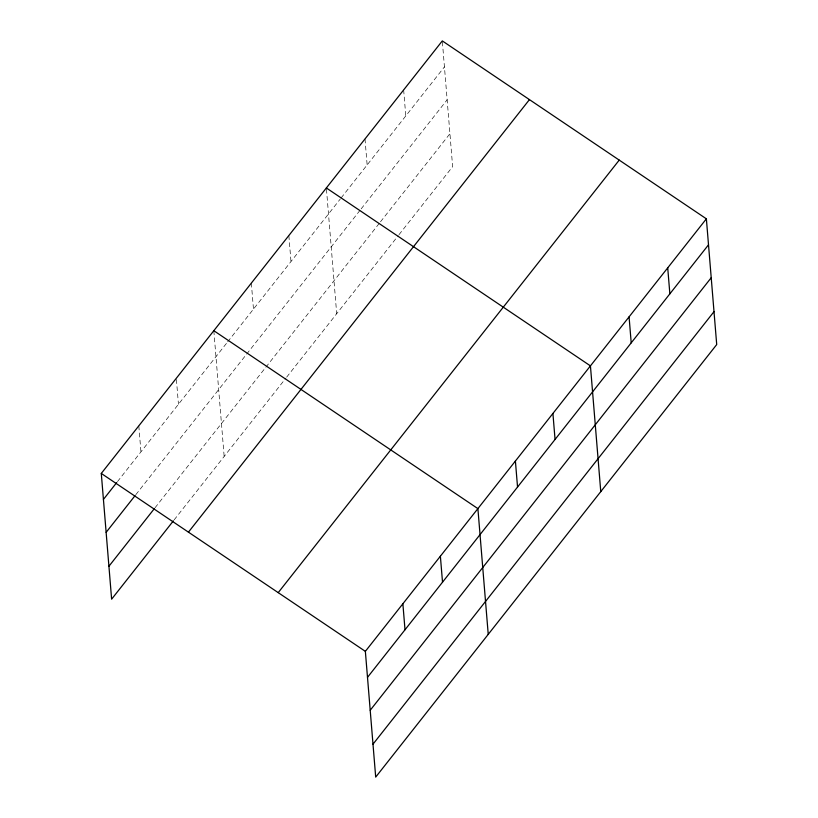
<?xml version="1.0" encoding="UTF-8"?>
<svg xmlns="http://www.w3.org/2000/svg" width="818" height="818" viewBox="0 0 818 818"><rect width="100%" height="100%" fill="white"/><g stroke="black" fill="none" stroke-linecap="round" stroke-linejoin="round"><path stroke-width="0.61" stroke-dasharray="4.09 3.07" d="M117.495 481.587L226.903 342.814M227.68 341.822L340.329 198.948M341.116 197.946L444.44 66.892M135.829 494.675L360.38 209.858M361.178 208.856L447.149 99.806M155.031 507.774L379.736 222.762M380.523 221.76L449.931 133.723M174.152 519.88L285.901 378.131M286.678 377.139L398.223 235.676M399.01 234.674L452.64 166.647L442.303 40.9M403.652 89.919L405.789 115.911M365.002 138.937L367.139 164.929M326.464 189.203L336.699 313.703M288.846 235.543L290.983 261.535M251.341 283.12L253.468 309.112M213.825 330.697L224.163 456.444M176.412 379.511L178.447 404.266M138.804 425.851L140.941 451.843"/><path stroke-width="1.23" d="M173.365 520.872L111.626 599.175L101.289 473.438L442.303 40.9L706.374 218.825L716.711 344.562L375.697 777.1L365.36 651.353L706.374 218.825M103.426 499.43L116.708 482.579M106.135 532.344L135.052 495.667M108.927 566.26L154.244 508.765M188.437 532.15L529.45 99.612M278.212 592.641L619.226 160.113M367.497 677.345L708.511 244.817M370.206 710.269L711.21 277.731M372.988 744.186L714.002 311.648M326.362 187.966L590.432 365.881L600.77 491.628M213.825 330.697L477.896 508.622L488.234 634.359M101.289 473.438L365.36 651.353M667.723 267.844L669.86 293.836M629.073 316.863L631.21 342.854M552.917 413.458L555.054 439.46M515.401 461.045L517.538 487.037M440.381 556.199L442.518 582.191M402.875 603.776L405.012 629.768"/></g></svg>
